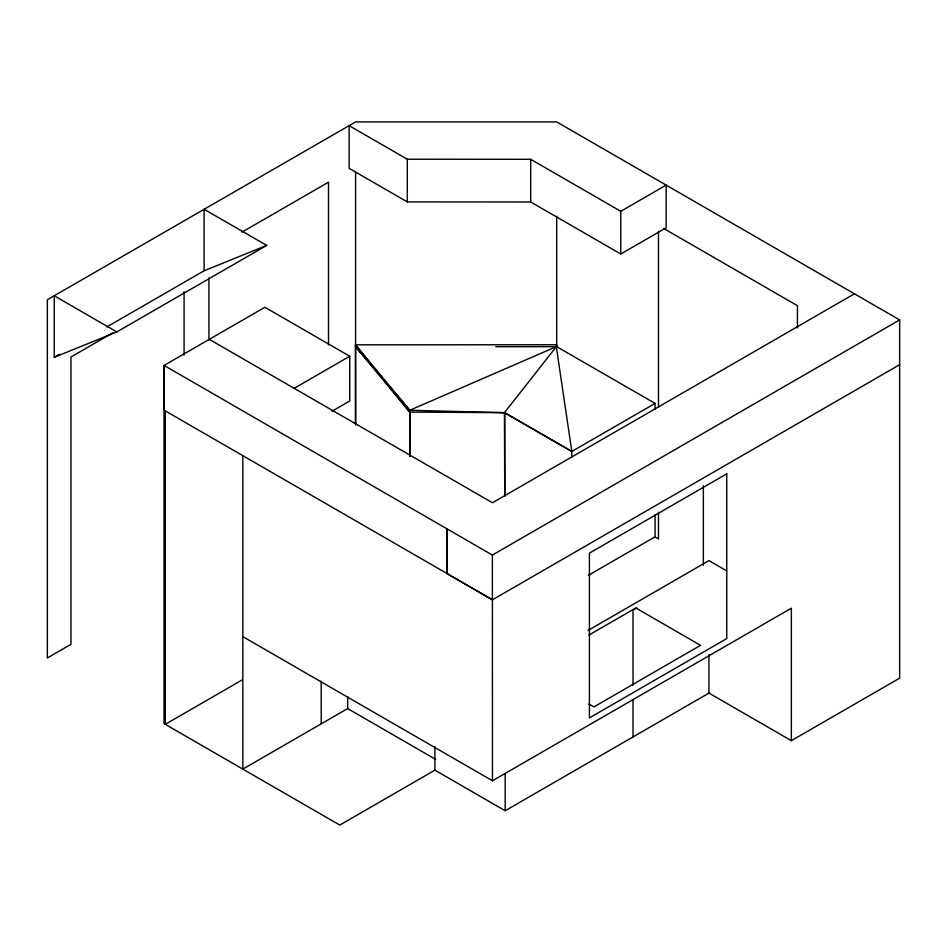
<?xml version="1.0" encoding="UTF-8"?>
<svg xmlns="http://www.w3.org/2000/svg" width="947" height="947" viewBox="0 0 947 947"><rect width="100%" height="100%" fill="white"/><g stroke="black" fill="none" stroke-linecap="round" stroke-linejoin="round"><path stroke-width="1.42" d="M355.599 425.025L355.599 171.952M407.305 201.924L407.305 159.226L349.135 125.643L349.135 168.341L407.305 201.924L530.699 201.983L620.782 253.997L666.143 227.801L666.143 185.115L620.782 211.299L530.699 159.297L407.305 159.226M409.909 456.49L409.909 412.182L355.599 346.744L409.755 410.264L409.814 455.696M530.699 201.983L530.699 159.297M620.782 253.997L620.782 211.299M655.075 409.258L655.075 403.398L571.822 451.459L504.763 412.75L504.763 496.311L504.455 412.667L556.374 346.59M242.006 232.133L328.502 182.191L328.502 344.838M106.739 326.987L204.09 270.783L204.09 209.251L266.699 245.403L116.836 331.923L54.216 295.772L54.216 357.303L59.341 354.344M112.918 332.788L70.978 356.995L70.978 644.327L47.35 657.976L47.35 299.737L355.599 121.914L556.694 121.914L899.65 319.92L899.65 678.159L791.361 740.672L708.948 693.097L505.189 810.739L434.898 770.16L339.772 825.086L164.044 723.626L164.044 365.4L492.381 555.06L492.464 780.766L791.361 608.199L791.361 740.672M294.174 388.329L349.739 356.25L349.739 400.983L332.054 411.187M854.407 293.795L492.464 502.762L209.334 339.357M242.385 679.804L165.263 724.337L165.263 410.88M447.138 573.716L447.221 528.888L447.138 573.716L492.381 599.842L899.65 364.702M492.381 555.06L899.65 319.92M435.679 759.399L347.667 708.581L242.823 769.106L242.823 455.661M588.466 575.255L655.075 536.807L655.075 514.813M587.969 630.477L708.948 560.624L726.704 570.875M588.856 635.094L635.839 607.974L700.555 645.333L593.911 706.912L588.833 703.976M636.81 607.879L633.01 610.069L633.01 685.308M556.576 346.685L556.54 344.755L355.456 344.826L409.755 410.264L556.315 346.673L571.822 451.459L571.822 457.33M204.09 270.783L266.699 245.403M54.216 357.303L116.836 331.923M495.802 346.685L556.682 346.673L655.075 403.398M571.822 451.459L504.455 412.667L409.601 412.099L355.456 344.826L355.539 423.972M409.755 410.264L504.455 412.667M663.587 228.416L797.445 305.692L797.445 327.875M349.739 356.25L264.9 307.278L164.091 365.424L164.091 410.205L492.464 599.782M654.673 536.712L658.485 538.926L658.485 512.303M242.823 636.633L492.464 780.766M409.838 412.099L409.708 456.442M556.54 344.755L556.54 347.679M708.948 654.744L708.948 693.097M703.372 485.752L703.372 565.264M658.485 231.376L658.485 407.328M633.01 700.058L633.01 736.944M556.694 216.212L556.694 347.442M505.189 773.948L505.189 810.739M434.898 746.615L434.898 770.16M347.667 696.803L347.667 708.581M321.211 681.165L321.211 723.851M208.932 277.838L208.932 339.937M184.085 291.688L184.085 355.054M726.751 473.843L589.413 553.143L589.413 717.897L726.751 638.598L726.751 473.843"/></g></svg>
